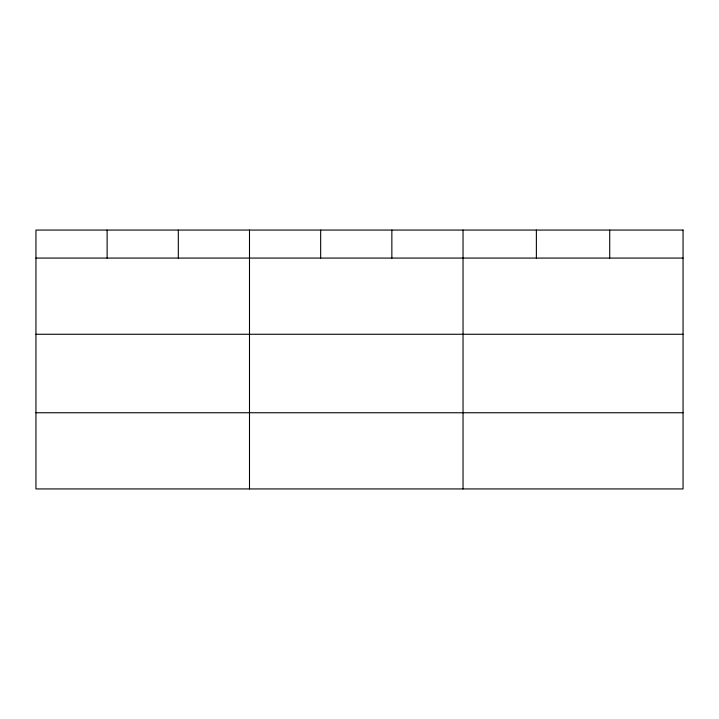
<?xml version="1.0" encoding="UTF-8"?>
<svg xmlns="http://www.w3.org/2000/svg" width="719" height="719" viewBox="0 0 719 719"><rect width="100%" height="100%" fill="white"/><g stroke="black" fill="none" stroke-linecap="round" stroke-linejoin="round"><path stroke-width="1.08" d="M35.95 258.076L683.05 258.076M35.95 334.263L683.05 334.263M35.95 412.751L683.05 412.751M609.712 230.062L609.712 258.076M536.374 230.062L536.374 258.076M463.036 230.062L463.036 488.938M391.855 230.062L391.855 258.076M320.674 230.062L320.674 258.076M249.493 230.062L249.493 488.938M178.312 230.062L178.312 258.076M107.131 230.062L107.131 258.076M683.05 230.062L35.95 230.062L35.95 488.938L683.05 488.938L683.05 230.062"/></g></svg>
